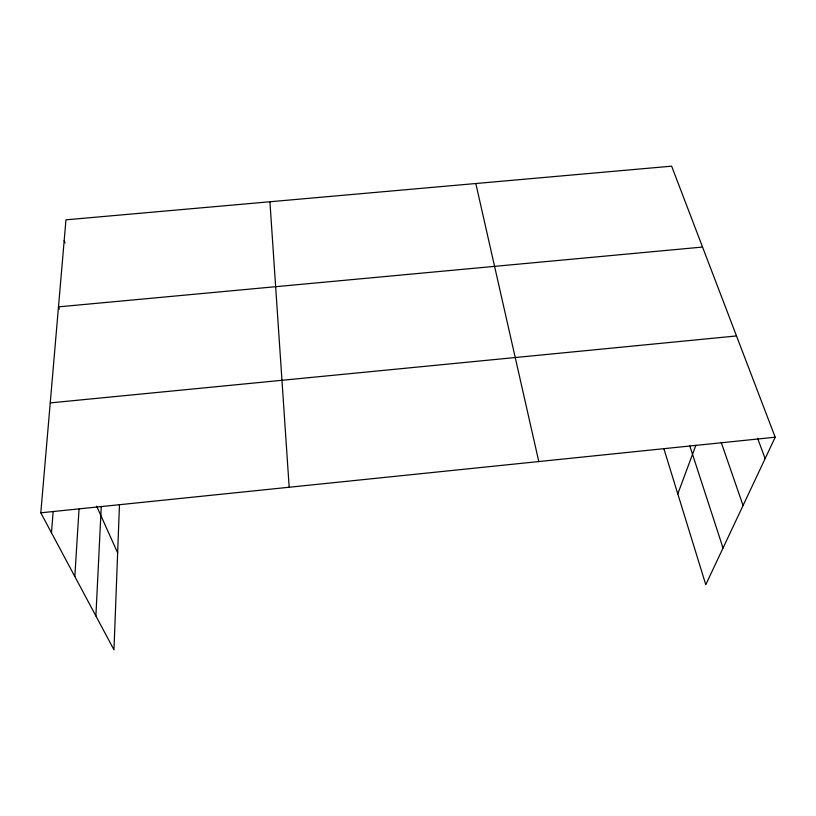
<?xml version="1.0" encoding="UTF-8"?>
<svg xmlns="http://www.w3.org/2000/svg" width="816" height="816" viewBox="0 0 816 816"><rect width="100%" height="100%" fill="white"/><g stroke="black" fill="none" stroke-linecap="round" stroke-linejoin="round"><path stroke-width="1.22" d="M119.473 504.502L113.975 649.832L40.8 512.805L65.963 219.83L671.639 166.168L775.2 437.223L705.779 584.695L663.806 448.484M95.89 615.968L101.245 506.838M74.817 576.494L79.03 509.204M51.479 532.807L53.132 511.765M677.8 493.894L695.875 445.271M40.8 512.805L775.2 437.223M50.235 402.9L736.511 335.947M702.545 247.054L58.487 306.867L59.374 309.142M96.665 506.195L117.647 552.881M757.615 438.335L765.133 458.612M64.178 240.577L65.015 242.903M721.232 442.445L743.06 505.502M689.765 445.791L723.027 548.046M475.81 183.518L538.795 461.55M269.923 201.756L289.17 487.244"/></g></svg>
